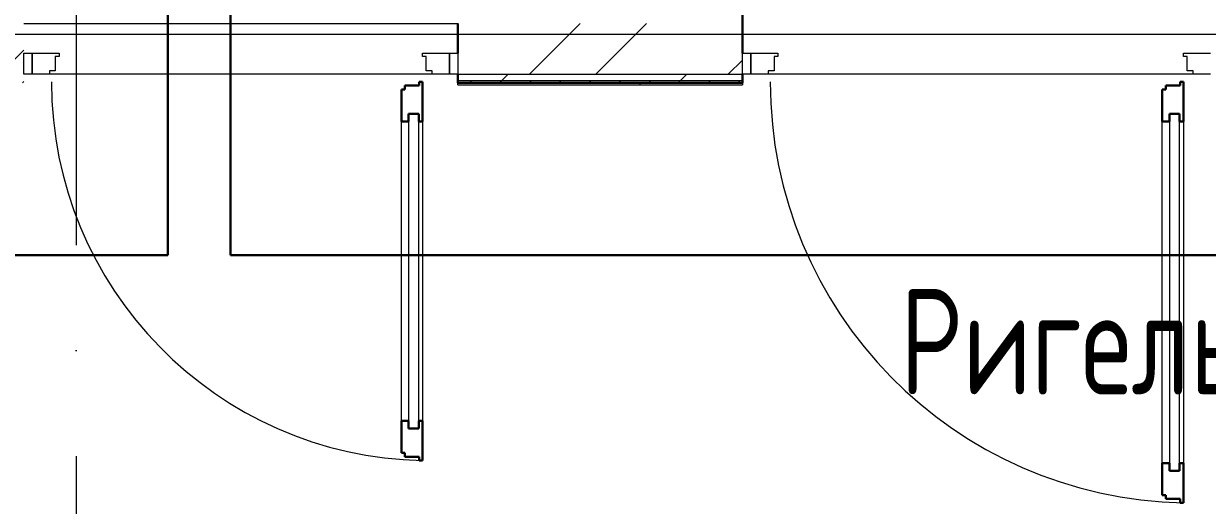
# Model space of a CAD drawing. Header units: millimetres. Extents: x -1073752 to 1436911, y -1379358 to 94781.
# Drawn here: x -1007392 to -1004584, y -910236 to -909094 of the extents above; entities that cross this region are included whole.
import ezdxf

# ---------------------------------------------------------------- set-up
doc = ezdxf.new("R2010")
doc.units = ezdxf.units.MM
doc.linetypes.add('ADSK_Линия сетки', pattern=[25, 20, -2.5, 0, -2.5])
doc.linetypes.add('ADSK_Сверху', pattern=[450, 300, -150])
for name, color, linetype, lineweight in [('Аннотация', 7, 'Continuous', 18), ('Двери', 252, 'Continuous', 9), ('лс', 5, 'Continuous', 30), ('Ограждение', 252, 'Continuous', 9), ('Оси', 252, 'Continuous', 9), ('Перекрытие', 252, 'Continuous', 18), ('Стены наружные', 7, 'Continuous', 18), ('Стены штриховка', 7, 'Continuous', 9)]:
    doc.layers.add(name, color=color, linetype=linetype, lineweight=lineweight)
doc.layers.add('Двери открывание', color=7, linetype='Continuous', lineweight=9, true_color=0xc0c0c0)
doc.layers.add('Линии', color=7, linetype='Continuous', lineweight=9, true_color=0x00a600)
doc.styles.add('GOST Common_3', font='', dxfattribs={"height": 3.5})
doc.styles.get('GOST Common_3').set_extended_font_data('GOST 2.304 type A')

# ---------------------------------------------------------------- blocks, each defined once
blk = doc.blocks.new('1 этаж')
at = {"layer": 'Ограждение', "true_color": 0x636466}
h = blk.add_hatch(dxfattribs=at)
h.set_pattern_fill('FP_30', color=251, style=0, pattern_type=2)
h.set_pattern_definition([(0, (-32129.8, 96), (0, 600), []), (90, (-32129.8, 96), (-600, 4e-14), [])])
h.paths.add_polyline_path([(-13668.7, -11763.7), (-13275.8, -11763.7), (-13275.8, -11758.7), (-13950.7, -11758.7), (-13950.7, -11763.7)])
at = {"layer": 'Двери', "color": 251, "true_color": 0x636466}
for p, q in [((-14980.7, -11688.7), (-14960.7, -11688.7)), ((-14980.7, -11738.7), (-14980.7, -11688.7)), ((-14960.7, -11688.7), (-14960.7, -11738.7)), ((-14960.7, -11688.7), (-14896.7, -11688.7)), ((-14960.7, -11738.7), (-14960.7, -11688.7)), ((-14905.7, -11696.7), (-14905.7, -11730.7)), ((-14896.7, -11696.7), (-14905.7, -11696.7)), ((-14896.7, -11688.7), (-14896.7, -11696.7)), ((-14034.7, -11688.7), (-13970.7, -11688.7)), ((-14034.7, -11696.7), (-14034.7, -11688.7)), ((-14025.7, -11696.7), (-14034.7, -11696.7)), ((-14025.7, -11730.7), (-14025.7, -11696.7)), ((-13970.7, -11688.7), (-13950.7, -11688.7)), ((-13970.7, -11738.7), (-13970.7, -11688.7)), ((-13970.7, -11688.7), (-13970.7, -11738.7)), ((-13950.7, -11688.7), (-13950.7, -11738.7)), ((-13275.8, -11688.7), (-13255.8, -11688.7)), ((-13275.8, -11738.7), (-13275.8, -11688.7)), ((-13255.8, -11688.7), (-13255.8, -11738.7)), ((-13255.8, -11688.7), (-13191.8, -11688.7)), ((-13255.8, -11738.7), (-13255.8, -11688.7)), ((-13200.8, -11696.7), (-13200.8, -11730.7)), ((-13191.8, -11696.7), (-13200.8, -11696.7)), ((-13191.8, -11688.7), (-13191.8, -11696.7)), ((-12229.8, -11688.7), (-12165.8, -11688.7)), ((-12229.8, -11696.7), (-12229.8, -11688.7)), ((-12220.8, -11696.7), (-12229.8, -11696.7)), ((-12220.8, -11730.7), (-12220.8, -11696.7)), ((-14919.7, -11730.7), (-14919.7, -11738.7)), ((-14905.7, -11730.7), (-14919.7, -11730.7)), ((-14011.7, -11730.7), (-14025.7, -11730.7)), ((-14011.7, -11738.7), (-14011.7, -11730.7)), ((-13214.8, -11730.7), (-13214.8, -11738.7)), ((-13200.8, -11730.7), (-13214.8, -11730.7)), ((-12206.8, -11730.7), (-12220.8, -11730.7)), ((-12206.8, -11738.7), (-12206.8, -11730.7)), ((-14960.7, -11738.7), (-14980.7, -11738.7)), ((-14919.7, -11738.7), (-14960.7, -11738.7)), ((-13970.7, -11738.7), (-14011.7, -11738.7)), ((-13950.7, -11738.7), (-13970.7, -11738.7)), ((-13255.8, -11738.7), (-13275.8, -11738.7)), ((-13214.8, -11738.7), (-13255.8, -11738.7)), ((-12165.8, -11738.7), (-12206.8, -11738.7)), ((-14067.7, -11832.7), (-14067.7, -12578.7)), ((-14043.7, -11832.7), (-14067.7, -11832.7)), ((-14043.7, -12578.7), (-14043.7, -11832.7)), ((-12262.8, -11832.7), (-12262.8, -12678.7)), ((-12238.8, -11832.7), (-12262.8, -11832.7)), ((-12238.8, -12678.7), (-12238.8, -11832.7)), ((-14084.7, -12560.7), (-14084.7, -11850.7)), ((-14034.7, -11850.7), (-14034.7, -12560.7)), ((-12279.8, -12660.7), (-12279.8, -11850.7)), ((-12229.8, -11850.7), (-12229.8, -12660.7)), ((-14067.7, -12578.7), (-14043.7, -12578.7)), ((-12262.8, -12678.7), (-12238.8, -12678.7))]:
    blk.add_line(p, q, dxfattribs=at)
at = {"layer": 'Двери', "color": 251, "lineweight": 30, "true_color": 0x636466}
for p, q in [((-14042.7, -11756.7), (-14034.7, -11756.7)), ((-14042.7, -11765.7), (-14042.7, -11756.7)), ((-14034.7, -11756.7), (-14034.7, -11850.7)), ((-12237.8, -11756.7), (-12229.8, -11756.7)), ((-12237.8, -11765.7), (-12237.8, -11756.7)), ((-12229.8, -11756.7), (-12229.8, -11850.7)), ((-14084.7, -11774.7), (-14076.7, -11774.7)), ((-14084.7, -11850.7), (-14084.7, -11774.7)), ((-14076.7, -11774.7), (-14076.7, -11765.7)), ((-14076.7, -11765.7), (-14042.7, -11765.7)), ((-12279.8, -11774.7), (-12271.8, -11774.7)), ((-12279.8, -11850.7), (-12279.8, -11774.7)), ((-12271.8, -11774.7), (-12271.8, -11765.7)), ((-12271.8, -11765.7), (-12237.8, -11765.7)), ((-14067.7, -11850.7), (-14067.7, -11832.7)), ((-14067.7, -11832.7), (-14043.7, -11832.7)), ((-14043.7, -11832.7), (-14043.7, -11850.7)), ((-12262.8, -11850.7), (-12262.8, -11832.7)), ((-12262.8, -11832.7), (-12238.8, -11832.7)), ((-12238.8, -11832.7), (-12238.8, -11850.7)), ((-14084.7, -11850.7), (-14067.7, -11850.7)), ((-14043.7, -11850.7), (-14034.7, -11850.7)), ((-12279.8, -11850.7), (-12262.8, -11850.7)), ((-12238.8, -11850.7), (-12229.8, -11850.7)), ((-14084.7, -12636.7), (-14084.7, -12560.7)), ((-14084.7, -12560.7), (-14067.7, -12560.7)), ((-14067.7, -12560.7), (-14067.7, -12578.7)), ((-14043.7, -12560.7), (-14034.7, -12560.7)), ((-14043.7, -12578.7), (-14043.7, -12560.7)), ((-14034.7, -12560.7), (-14034.7, -12654.7)), ((-14067.7, -12578.7), (-14043.7, -12578.7)), ((-14076.7, -12636.7), (-14084.7, -12636.7)), ((-14076.7, -12645.7), (-14076.7, -12636.7)), ((-14042.7, -12645.7), (-14076.7, -12645.7)), ((-14042.7, -12654.7), (-14042.7, -12645.7)), ((-14034.7, -12654.7), (-14042.7, -12654.7)), ((-12279.8, -12736.7), (-12279.8, -12660.7)), ((-12279.8, -12660.7), (-12262.8, -12660.7)), ((-12262.8, -12660.7), (-12262.8, -12678.7)), ((-12238.8, -12660.7), (-12229.8, -12660.7)), ((-12238.8, -12678.7), (-12238.8, -12660.7)), ((-12229.8, -12660.7), (-12229.8, -12754.7)), ((-12262.8, -12678.7), (-12238.8, -12678.7)), ((-12271.8, -12736.7), (-12279.8, -12736.7)), ((-12271.8, -12745.7), (-12271.8, -12736.7)), ((-12237.8, -12745.7), (-12271.8, -12745.7)), ((-12237.8, -12754.7), (-12237.8, -12745.7)), ((-12229.8, -12754.7), (-12237.8, -12754.7))]:
    blk.add_line(p, q, dxfattribs=at)
at = {"layer": 'Двери открывание', "color": 251, "true_color": 0x636466}
for centre, radius, end in [((-14016.7, -11756.7), 898, 268.8515), ((-12211.8, -11756.7), 998, 268.9666)]:
    blk.add_arc(centre, radius, 180, end, dxfattribs=at)
at = {"layer": 'Линии', "color": 251, "linetype": 'ADSK_Сверху', "ltscale": 100, "true_color": 0x636466}
blk.add_line((-15070.8, -11643.7), (-4250.8, -11643.7), dxfattribs=at)
at = {"layer": 'Ограждение', "color": 251, "true_color": 0x636466}
for p, q in [((-13950.7, -11763.7), (-13950.7, -11758.7)), ((-13950.7, -11763.7), (-13275.8, -11763.7)), ((-13275.8, -11758.7), (-13275.8, -11763.7))]:
    blk.add_line(p, q, dxfattribs=at)
at = {"layer": 'Оси', "color": 251, "linetype": 'ADSK_Линия сетки', "ltscale": 100, "true_color": 0x636466}
blk.add_line((-14855.8, -2643.7), (-14855.8, -32499.9), dxfattribs=at)
at = {"layer": 'Перекрытие', "color": 251, "ltscale": 100, "true_color": 0x636466}
blk.add_line((-14980.7, -11618.7), (-13950.8, -11618.7), dxfattribs=at)
at = {"layer": 'Стены наружные', "color": 251, "lineweight": 30, "true_color": 0x636466}
for p, q in [((-13275.8, -11688.7), (-13275.8, -11588.7)), ((-13950.7, -11618.7), (-13950.7, -11688.7)), ((-13950.7, -11738.7), (-13950.7, -11758.7)), ((-13950.7, -11758.7), (-13275.8, -11758.7)), ((-13275.8, -11758.7), (-13275.8, -11738.7))]:
    blk.add_line(p, q, dxfattribs=at)
at = {"layer": 'Стены наружные', "color": 251, "linetype": 'Continuous', "lineweight": 9, "true_color": 0x636466}
for p, q in [((-13780.9, -11738.7), (-13660.9, -11618.7)), ((-13623.7, -11738.7), (-13503.7, -11618.7)), ((-15038.1, -11738.7), (-14980.7, -11681.3)), ((-13309.4, -11738.7), (-13275.8, -11705.1)), ((-14983.2, -11758.7), (-14980.7, -11756.2)), ((-13922.5, -11758.7), (-13917.5, -11753.7)), ((-13851.8, -11758.7), (-13846.8, -11753.7)), ((-13846.8, -11753.7), (-13831.8, -11738.7)), ((-13781.1, -11758.7), (-13776.1, -11753.7)), ((-13710.4, -11758.7), (-13705.4, -11753.7)), ((-13639.7, -11758.7), (-13634.7, -11753.7)), ((-13569, -11758.7), (-13564, -11753.7)), ((-13498.3, -11758.7), (-13493.3, -11753.7)), ((-13427.5, -11758.7), (-13422.5, -11753.7)), ((-13422.5, -11753.7), (-13407.5, -11738.7)), ((-13356.8, -11758.7), (-13351.8, -11753.7)), ((-13286.1, -11758.7), (-13281.1, -11753.7))]:
    blk.add_line(p, q, dxfattribs=at)
at = {"layer": 'Стены наружные', "color": 251, "true_color": 0x636466}
for p, q in [((-14011.7, -11738.7), (-14919.7, -11738.7)), ((-12206.8, -11738.7), (-13214.8, -11738.7))]:
    blk.add_line(p, q, dxfattribs=at)
at = {"layer": 'Стены штриховка', "color": 251, "true_color": 0x636466}
for p, q in [((-13950.7, -11738.7), (-13275.8, -11738.7)), ((-13950.7, -11753.7), (-13275.8, -11753.7))]:
    blk.add_line(p, q, dxfattribs=at)
at = {"layer": 'Аннотация', "color": 251, "true_color": 0x636466, "style": 'GOST Common_3', "width": 0.9}
blk.add_text('Ригель', height=250, dxfattribs=at).set_placement((-12902.3, -12498))

msp = doc.modelspace()

# ---------------------------------------------------------------- linework, layer by layer
at = {"layer": 'лс', "color": 5}
for p, q in [((-1007049.9, -909643.2), (-1007049.9, -908152.3)), ((-1006901.4, -908152.3), (-1006901.4, -909643.2)), ((-1009460.1, -909643.2), (-1007049.9, -909643.2)), ((-1006901.4, -909643.2), (-1002475.6, -909643.2))]:
    msp.add_line(p, q, dxfattribs=at)

# ---------------------------------------------------------------- block references
msp.add_blockref('1 этаж', (-992411.4, -897475.7))

doc.saveas('drawing.dxf')
